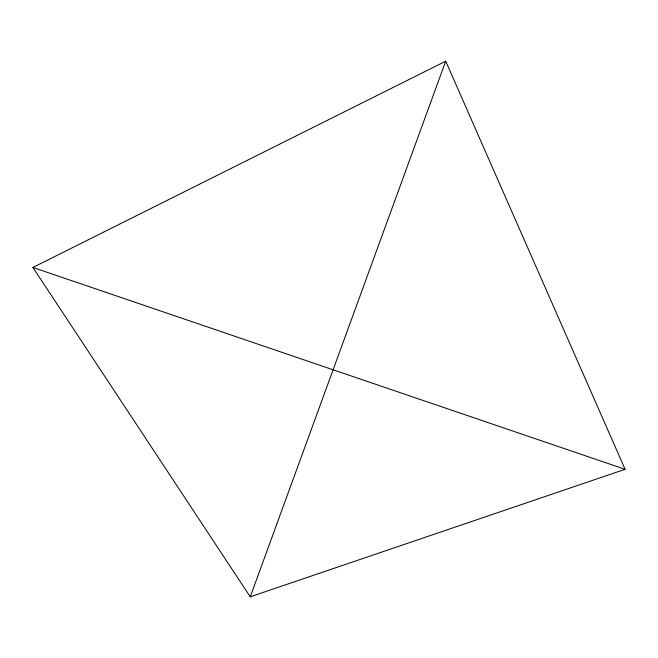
<?xml version="1.0" encoding="UTF-8"?>
<svg xmlns="http://www.w3.org/2000/svg" width="658" height="658" viewBox="0 0 658 658"><rect width="100%" height="100%" fill="white"/><g stroke="black" fill="none" stroke-linecap="round" stroke-linejoin="round"><path stroke-width="0.99" d="M250.254 596.814L445.713 61.186L625.1 469.31L250.254 596.814L32.9 267.444L445.713 61.186M32.9 267.444L625.1 469.31"/></g></svg>
